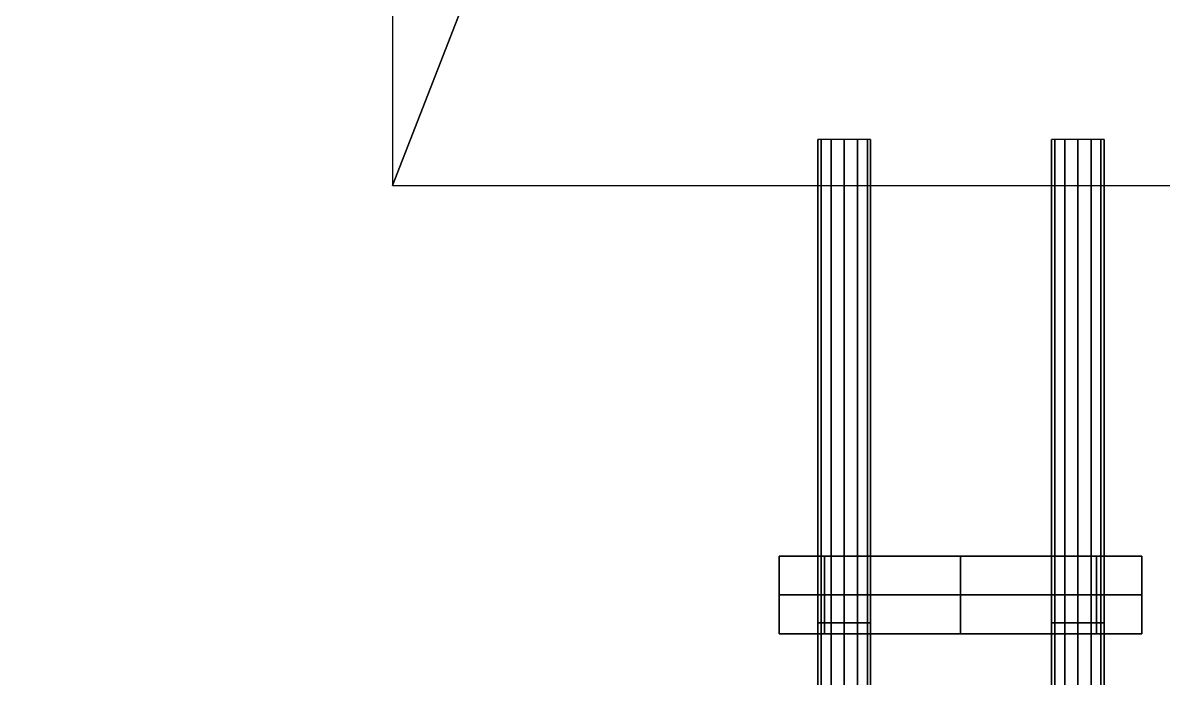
# Model space of a CAD drawing. Extents: x -9.3 to 15.5, y -7 to 5.4.
# Drawn here: x -3.966 to -1.118, y -4.805 to -3.169 of the extents above; entities that cross this region are included whole.
import ezdxf

# ---------------------------------------------------------------- set-up
doc = ezdxf.new("R2010")
doc.units = 0

msp = doc.modelspace()

# ---------------------------------------------------------------- linework, layer by layer
for points in [[(5.2088, -5.8, 10.2), (5.2088, 4.8, 10.2), (-8.3912, 4.8, 10.2), (-8.3912, -5.8, 10.2)], [(-3.043, 0.9116, 10.2), (-3.043, -3.5752, 10.2), (-2.7534, -2.8311, 11.0716), (-2.7534, 0.1675, 11.0716)], [(-0.4291, -2.8311, 11.0716), (-2.7534, -2.8311, 11.0716), (-3.043, -3.5752, 10.2), (-0.1395, -3.5752, 10.2)], [(-1.9801, -4.6665, 10.2485), (-1.9719, -4.6665, 10.2818), (-1.9719, -3.4602, 10.2818), (-1.9801, -3.4602, 10.2485)], [(-1.9801, -4.6665, 10.2485), (-1.9801, -3.4602, 10.2485), (-1.9801, -3.4602, 10.2104), (-1.9801, -4.6665, 10.2104)], [(-1.9472, -4.6665, 10.3056), (-1.9472, -3.4602, 10.3056), (-1.9719, -3.4602, 10.2818), (-1.9719, -4.6665, 10.2818)], [(-1.9472, -4.6665, 10.3056), (-1.9142, -4.6665, 10.3151), (-1.9142, -3.4602, 10.3151), (-1.9472, -3.4602, 10.3056)], [(-1.8812, -4.6665, 10.3056), (-1.8812, -3.4602, 10.3056), (-1.9142, -3.4602, 10.3151), (-1.9142, -4.6665, 10.3151)], [(-1.8812, -4.6665, 10.3056), (-1.8565, -4.6665, 10.2818), (-1.8565, -3.4602, 10.2818), (-1.8812, -3.4602, 10.3056)], [(-1.8483, -4.6665, 10.2485), (-1.8483, -3.4602, 10.2485), (-1.8565, -3.4602, 10.2818), (-1.8565, -4.6665, 10.2818)], [(-1.8483, -4.6665, 10.2485), (-1.8483, -4.6665, 10.2104), (-1.8483, -3.4602, 10.2104), (-1.8483, -3.4602, 10.2485)], [(-1.3966, -4.6665, 10.2485), (-1.3884, -4.6665, 10.2818), (-1.3884, -3.4602, 10.2818), (-1.3966, -3.4602, 10.2485)], [(-1.3966, -4.6665, 10.2485), (-1.3966, -3.4602, 10.2485), (-1.3966, -3.4602, 10.2104), (-1.3966, -4.6665, 10.2104)], [(-1.3636, -4.6665, 10.3056), (-1.3636, -3.4602, 10.3056), (-1.3884, -3.4602, 10.2818), (-1.3884, -4.6665, 10.2818)], [(-1.3636, -4.6665, 10.3056), (-1.3307, -4.6665, 10.3151), (-1.3307, -3.4602, 10.3151), (-1.3636, -3.4602, 10.3056)], [(-1.2977, -4.6665, 10.3056), (-1.2977, -3.4602, 10.3056), (-1.3307, -3.4602, 10.3151), (-1.3307, -4.6665, 10.3151)], [(-1.2977, -4.6665, 10.3056), (-1.273, -4.6665, 10.2818), (-1.273, -3.4602, 10.2818), (-1.2977, -3.4602, 10.3056)], [(-1.2647, -4.6665, 10.2485), (-1.2647, -3.4602, 10.2485), (-1.273, -3.4602, 10.2818), (-1.273, -4.6665, 10.2818)], [(-1.2647, -4.6665, 10.2485), (-1.2647, -4.6665, 10.2104), (-1.2647, -3.4602, 10.2104), (-1.2647, -3.4602, 10.2485)], [(-1.6238, -4.5003, 10.2734), (-2.077, -4.5003, 10.2734), (-1.9637, -4.5003, 10.3231), (-1.6238, -4.5003, 10.3397)], [(-1.6238, -4.5003, 10.2734), (-1.6238, -4.5003, 10.207), (-2.077, -4.5003, 10.207), (-2.077, -4.5003, 10.2734)], [(-2.077, -4.5974, 10.2734), (-1.9637, -4.5974, 10.3231), (-1.9637, -4.5003, 10.3231), (-2.077, -4.5003, 10.2734)], [(-2.077, -4.5974, 10.2734), (-2.077, -4.5003, 10.2734), (-2.077, -4.5003, 10.207), (-2.077, -4.5974, 10.207)], [(-1.6238, -4.5974, 10.3397), (-1.6238, -4.5003, 10.3397), (-1.9637, -4.5003, 10.3231), (-1.9637, -4.5974, 10.3231)], [(-1.6238, -4.5003, 10.2734), (-1.6238, -4.5003, 10.3397), (-1.2839, -4.5003, 10.3231), (-1.1705, -4.5003, 10.2734)], [(-1.6238, -4.5003, 10.2734), (-1.1705, -4.5003, 10.2734), (-1.1705, -4.5003, 10.207), (-1.6238, -4.5003, 10.207)], [(-1.6238, -4.5974, 10.3397), (-1.2839, -4.5974, 10.3231), (-1.2839, -4.5003, 10.3231), (-1.6238, -4.5003, 10.3397)], [(-1.1705, -4.5974, 10.2734), (-1.1705, -4.5003, 10.2734), (-1.2839, -4.5003, 10.3231), (-1.2839, -4.5974, 10.3231)], [(-1.1705, -4.5974, 10.2734), (-1.1705, -4.5974, 10.207), (-1.1705, -4.5003, 10.207), (-1.1705, -4.5003, 10.2734)], [(-2.077, -4.5974, 10.2734), (-2.077, -4.6945, 10.2734), (-1.9637, -4.6945, 10.3231), (-1.9637, -4.5974, 10.3231)], [(-2.077, -4.5974, 10.2734), (-2.077, -4.5974, 10.207), (-2.077, -4.6945, 10.207), (-2.077, -4.6945, 10.2734)], [(-1.6238, -4.5974, 10.3397), (-1.9637, -4.5974, 10.3231), (-1.9637, -4.6945, 10.3231), (-1.6238, -4.6945, 10.3397)], [(-1.6238, -4.5974, 10.3397), (-1.6238, -4.6945, 10.3397), (-1.2839, -4.6945, 10.3231), (-1.2839, -4.5974, 10.3231)], [(-1.1705, -4.5974, 10.2734), (-1.2839, -4.5974, 10.3231), (-1.2839, -4.6945, 10.3231), (-1.1705, -4.6945, 10.2734)], [(-1.1705, -4.5974, 10.2734), (-1.1705, -4.6945, 10.2734), (-1.1705, -4.6945, 10.207), (-1.1705, -4.5974, 10.207)], [(-1.9801, -4.6665, 10.2485), (-1.9801, -4.6665, 10.2104), (-1.9801, -5.8728, 10.2104), (-1.9801, -5.8728, 10.2485)], [(-1.9801, -4.6665, 10.2485), (-1.9801, -5.8728, 10.2485), (-1.9719, -5.8728, 10.2818), (-1.9719, -4.6665, 10.2818)], [(-1.9472, -4.6665, 10.3056), (-1.9719, -4.6665, 10.2818), (-1.9719, -5.8728, 10.2818), (-1.9472, -5.8728, 10.3056)], [(-1.9472, -4.6665, 10.3056), (-1.9472, -5.8728, 10.3056), (-1.9142, -5.8728, 10.3151), (-1.9142, -4.6665, 10.3151)], [(-1.8812, -4.6665, 10.3056), (-1.9142, -4.6665, 10.3151), (-1.9142, -5.8728, 10.3151), (-1.8812, -5.8728, 10.3056)], [(-1.8812, -4.6665, 10.3056), (-1.8812, -5.8728, 10.3056), (-1.8565, -5.8728, 10.2818), (-1.8565, -4.6665, 10.2818)], [(-1.8483, -4.6665, 10.2485), (-1.8565, -4.6665, 10.2818), (-1.8565, -5.8728, 10.2818), (-1.8483, -5.8728, 10.2485)], [(-1.8483, -4.6665, 10.2485), (-1.8483, -5.8728, 10.2485), (-1.8483, -5.8728, 10.2104), (-1.8483, -4.6665, 10.2104)], [(-1.3966, -4.6665, 10.2485), (-1.3966, -4.6665, 10.2104), (-1.3966, -5.8728, 10.2104), (-1.3966, -5.8728, 10.2485)], [(-1.3966, -4.6665, 10.2485), (-1.3966, -5.8728, 10.2485), (-1.3884, -5.8728, 10.2818), (-1.3884, -4.6665, 10.2818)], [(-1.3636, -4.6665, 10.3056), (-1.3884, -4.6665, 10.2818), (-1.3884, -5.8728, 10.2818), (-1.3636, -5.8728, 10.3056)], [(-1.3636, -4.6665, 10.3056), (-1.3636, -5.8728, 10.3056), (-1.3307, -5.8728, 10.3151), (-1.3307, -4.6665, 10.3151)], [(-1.2977, -4.6665, 10.3056), (-1.3307, -4.6665, 10.3151), (-1.3307, -5.8728, 10.3151), (-1.2977, -5.8728, 10.3056)], [(-1.2977, -4.6665, 10.3056), (-1.2977, -5.8728, 10.3056), (-1.273, -5.8728, 10.2818), (-1.273, -4.6665, 10.2818)], [(-1.2647, -4.6665, 10.2485), (-1.273, -4.6665, 10.2818), (-1.273, -5.8728, 10.2818), (-1.2647, -5.8728, 10.2485)], [(-1.2647, -4.6665, 10.2485), (-1.2647, -5.8728, 10.2485), (-1.2647, -5.8728, 10.2104), (-1.2647, -4.6665, 10.2104)], [(-1.6238, -4.6945, 10.2734), (-1.6238, -4.6945, 10.3397), (-1.9637, -4.6945, 10.3231), (-2.077, -4.6945, 10.2734)], [(-1.6238, -4.6945, 10.2734), (-2.077, -4.6945, 10.2734), (-2.077, -4.6945, 10.207), (-1.6238, -4.6945, 10.207)], [(-1.6238, -4.6945, 10.2734), (-1.1705, -4.6945, 10.2734), (-1.2839, -4.6945, 10.3231), (-1.6238, -4.6945, 10.3397)], [(-1.6238, -4.6945, 10.2734), (-1.6238, -4.6945, 10.207), (-1.1705, -4.6945, 10.207), (-1.1705, -4.6945, 10.2734)]]:
    msp.add_3dface(points)

doc.saveas('drawing.dxf')
